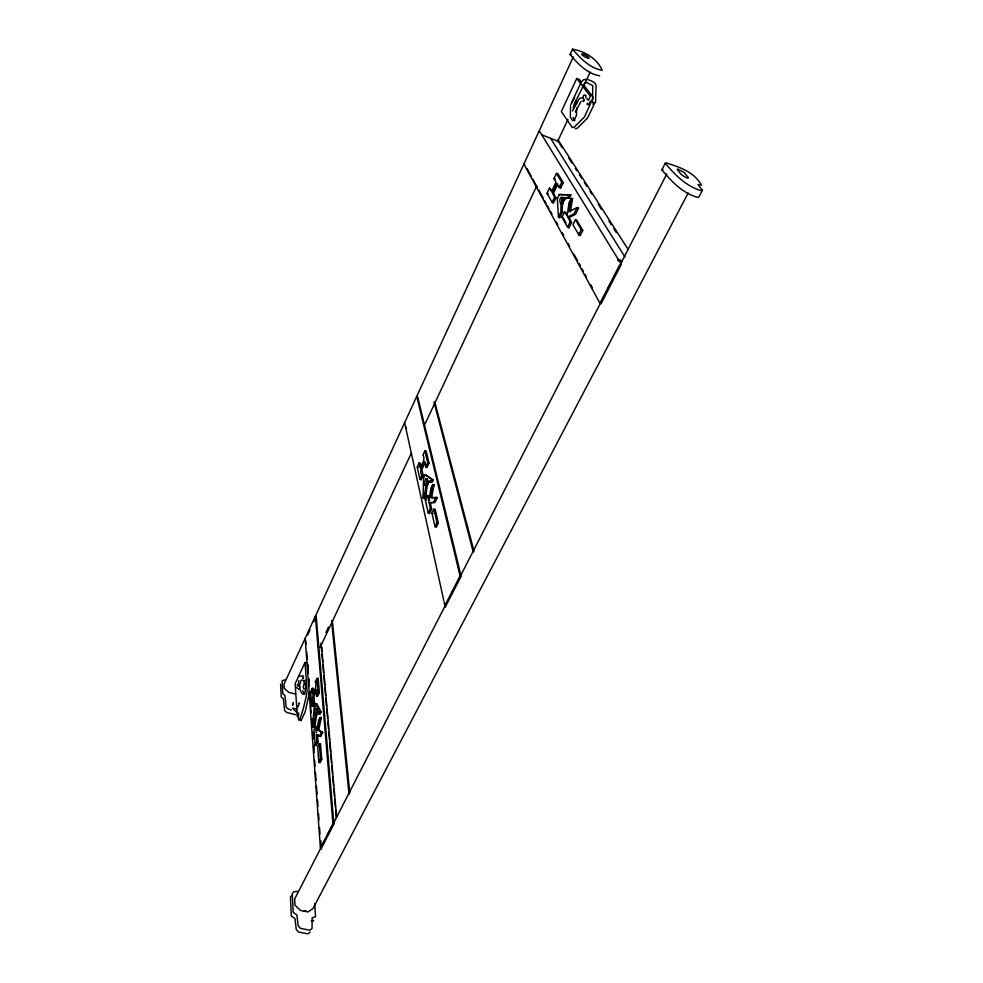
<?xml version="1.0" encoding="UTF-8"?>
<svg xmlns="http://www.w3.org/2000/svg" width="983" height="983" viewBox="0 0 983 983"><rect width="100%" height="100%" fill="white"/><g stroke="black" fill="none" stroke-linecap="round" stroke-linejoin="round"><path stroke-width="1.47" d="M587.195 103.068L587.183 104.345L588.264 104.776L590.586 101.175L591.336 101.605L584.529 116.866L574.293 127.151L572.303 127.569L561.342 111.558L576.738 78.493L579.552 79.672L581.371 82.031M570.533 105.672L570.361 117.124L572.708 120.7L574.514 119.693L576.431 115.441L576.64 107.872M422.985 497.865C426.708 494.744 423.648 476.595 431.942 482.506L433.184 479.913L425.234 474.654L423.599 478.07L422.985 497.865L424.177 498.553C428.096 493.196 424.889 486.057 429.952 480.994M426.696 485.651L427.138 478.856M424.177 498.553L424.263 495.665M595.538 102.687L596.091 85.877L595.293 83.678L593.204 81.786L587.723 79.439L583.632 79.648L581.162 82.277L571.553 102.797M592.528 101.851L592.737 85.668L587.035 82.646L584.873 82.756L574.269 104.087M312.533 726.842C314.769 726.72 315.051 705.155 318.811 713.855L320.053 714.174L321.085 712.036L316.809 703.656L315.641 703.545L314.277 706.372L312.533 726.842L313.651 727.42C317.03 722.652 314.56 716.288 318.738 711.729M316.354 713.769L316.882 708.227M571.59 222.465L569.12 217.698L575.608 214.22L578.668 207.966L577.119 207.524L574.133 213.655L567.769 217.071L570.189 221.753L571.59 222.465L568.887 227.995L567.547 227.171L561.969 217.255L564.561 211.91L565.827 212.414L567.67 215.633M298.279 714.371L297.345 716.681L295.158 683.689L305.049 662.456L307.458 663.07M435.936 497.226L433.528 502.166L429.116 502.559L430.357 508.666L428.232 513.028L429.473 513.704L431.635 509.255L430.37 503.026L434.879 502.62L437.337 497.595L430.357 497.496L432.741 484.607L434.056 484.717L431.598 497.828L437.337 497.595M309.424 692.474L305.135 711.999L300.97 720.797L300.589 719.888M570.337 211.935L572.597 198.566L571.197 198.32L568.997 202.744L567.154 216.014L564.561 211.91M571.197 198.32L569.01 211.628L577.119 207.524M322.731 732.421L321.453 732.114L319.475 736.169L316.428 734.571L316.87 741.514L315.125 745.102L316.268 745.667L318.062 742.018L317.607 734.928L320.716 736.562L322.731 732.421L318.787 729.914L321.355 717.467L320.114 717.455L318.664 720.33L316.305 732.937L315.715 726.425L316.87 726.621L317.067 729.251M320.114 717.455L317.607 729.791L321.453 732.114M573.372 106.828L576.136 100.254M585.647 97.354L586.04 95.609L584.394 94.872L582.98 96.162L583.632 99.209M304.963 680.211L303.243 686.933L303.772 688.972M298.783 680.531L298.168 685.95L297.161 684.954L299.827 687.019M570.742 104.751L574.686 97.686M313.651 920.321L313.38 921.022L311.218 920.924M594.518 102.49L593.007 104.517M599.655 75.814C586.839 73.516 577.992 63.858 570.054 54.532L572.524 49.15C587.551 51.866 598.205 60.811 602.247 70.334C589.481 67.962 580.548 58.415 572.524 49.15M573.322 56.891L284.038 684.119L284.247 688.333L288.805 692.413L295.035 693.937M307.581 635.079L310.038 629.747M313.737 621.748L316.194 616.427L315.383 616.206L332.942 823.729L320.421 848.108L321.085 848.931L333.913 823.938L316.194 616.427M406.114 427.937L406.421 427.261M325.951 632.413L328.433 627.117M320.102 647.539L411.422 452.954M425.123 423.771L536.669 186.094M557.545 141.613L567.977 119.373M573.2 108.253L575.805 102.699M583.632 86.025L590.156 72.115M321.416 648.018L321.674 647.465L317.853 646.47M558.934 142.646L559.327 141.822L541.756 134.782M313.798 693.986L313.38 688.53L312.287 688.321L310.628 691.811L311.672 705.868L312.766 706.433L314.486 702.845L313.982 695.878L316.391 690.766M312.287 688.321C311.033 702.28 317.988 685.004 315.322 681.895L316.993 678.381L318.197 678.393L319.364 692.634L317.644 696.247L316.44 695.89C317.755 679.179 310.247 698.827 313.344 702.354L311.672 705.868M424.853 463.116L421.842 469.505L423.157 475.563L421.093 479.888L419.901 479.225L417.21 467.048L419.2 462.846L420.368 463.177L421.166 466.716M419.901 479.225L421.928 474.973C417.714 471.607 425.627 452.094 425.664 467.171L426.966 467.589L429.055 463.226L426.155 450.964L424.889 450.865L422.874 455.104C426.475 458.152 419.114 475.563 419.2 462.846M557.877 183.944L553.454 193.295L555.948 197.829L553.404 203.162L552.114 202.351L547.039 193.27L549.485 188.109L552.028 190.96M549.485 188.109L551.524 191.562L555.997 182.162L553.982 178.611L556.452 173.401L557.816 173.622L563.222 182.641L560.642 188.023L559.204 187.507L556.501 183.514L552.176 192.693L554.621 197.128L555.948 197.829M311.697 692.093L313.38 688.53M316.44 695.89L318.136 692.339L316.993 678.381M425.664 467.171L427.703 462.882L424.889 450.865M552.114 202.351L554.621 197.128M559.204 187.507L561.735 182.224L556.452 173.401M559.339 194.548L557.324 198.763L558.418 217.059L559.72 217.894L562.534 212.07C561.551 207.45 562.829 196.76 569.317 198.038L570.865 194.831L559.339 194.548L570.865 194.831M426.88 485.627L428.576 482.112M318.811 713.855L319.819 711.753L315.641 703.545M430.579 482.125L431.795 479.581L433.184 479.913M558.418 217.059L561.182 211.333C560.224 206.823 561.465 196.342 567.818 197.583L569.329 194.437M315.715 726.425L313.995 729.988L315.125 745.102M428.232 513.028L425.295 499.856L427.384 495.53L428.6 495.862L429.571 500.15M567.547 227.171L570.189 221.753M319.278 743.627L317.669 746.92L318.848 762.378L320.077 762.845L321.736 759.466L320.495 743.738L319.278 743.627L320.483 759.06L318.848 762.378M431.955 513.151L433.921 509.145L435.199 509.354L438.381 523.091L436.341 527.22L435.014 526.655L431.955 513.151L433.196 513.445M575.399 219.725L572.966 224.714L578.79 234.876L580.24 235.564L582.784 230.415L576.763 220.106L575.399 219.725L581.285 229.813L582.784 230.415M435.014 526.655L437.005 522.612L433.921 509.145M578.79 234.876L581.285 229.813M571.479 200.827L572.597 198.566M432.741 484.607L430.972 488.133L428.785 501.133L427.384 495.53M432.852 487.113L434.056 484.717M319.88 720.404L321.355 717.467M661.878 169.838L665.245 163.264L666.388 162.981C679.831 167.122 694.207 172.074 701.506 185.185L698.028 184.497L702.39 190.37L698.852 197.067L697.131 197.264C682.214 192.766 671.45 181.4 661.878 169.838L663.046 169.543M320.851 840.797L321.085 848.931M460.069 575.952L444.574 606.13L445.238 607.187L461.125 576.247L417.628 396.665L416.767 396.382L460.069 575.952L461.125 576.247M621.305 264.378L601.105 303.698L599.962 303.292L619.634 264.943L621.305 264.378L539.9 131.759L538.598 132.213M325.508 838.917L294.667 899.003L294.961 905.11L300.479 910.491L307.962 911.941L312.95 908.624L688.137 193.049M326.909 836.189L445.36 605.393M451.664 593.105L453.065 590.365M456.579 583.546L601.657 300.859M603.058 298.119L604.459 295.392M607.973 288.56L610.775 283.104M620.58 263.985L666.843 173.856M572.499 110.944L579.466 98.361L583.3 97.759M575.338 112.013L581.076 101.274M298.709 712.945C296.534 737.533 308.035 692.229 307.003 690.091L305.049 662.456M584.652 99.861L583.361 101.605L582.808 100.844M592.933 103.043L594.273 102.822L593.572 105.636L587.453 118.071L577.181 128.331L575.178 128.736M292.025 895.427L290.427 897.074L291.312 916.021L294.998 918.577L296.239 929.427L298.635 932.081L307.998 933.85L310.124 932.056M298.611 703.558L299.287 702.906L298.119 706.912L298.033 705.573M588.67 100.241L590.279 96.113L576.738 78.493M591.582 101.458L593.204 97.329L583.189 84.378M304.214 911.008L305.86 910.762M702.39 190.37L700.682 190.542C685.79 185.996 674.928 174.741 665.245 163.264M285.389 679.708L282.146 680.801L282.76 693.679L284.898 695.35L286.164 707.158L288.412 709.185L291.398 709.898M298.906 676.12L303.587 675.948M564.107 198.062L561.797 198.308L561.969 203.051M297.665 891.397L293.88 891.79L292.283 893.449L293.192 912.359L296.891 914.927L298.156 925.753L300.552 928.419L309.928 930.201L312.053 928.407L312.103 917.864L315.568 916.697L314.72 903.623M315.322 681.895L316.489 681.981M570.054 54.532L571.406 54.643M292.541 708.165L296.866 709.05M314.277 706.372L315.42 706.544M332.942 823.729L333.913 823.938M319.819 711.753L321.085 712.036M318.136 692.339L319.364 692.634M295.76 714.702L286.839 712.564L284.591 710.525L283.35 698.692L281.212 697.033L280.61 684.131M553.982 178.611L555.297 178.943M427.703 462.882L429.055 463.226M331.541 620.494L332.352 620.703L349.825 793.072M561.735 182.224L563.222 182.641M316.428 734.571L317.607 734.928M567.818 197.583L569.317 198.038M320.483 759.06L321.736 759.466M425.295 499.856L426.462 500.261M437.005 522.612L438.381 523.091M429.116 502.559L430.37 503.026M417.21 467.048L418.328 467.466M622.288 260.925L618.258 259.414L617.742 260.409L621.784 261.92M524.811 164.468L523.89 164.1L599.962 303.292M316.87 741.514L318.062 742.018M313.344 702.354L314.486 702.845M314.376 723.021L315.531 723.525M430.357 508.666L431.635 509.255M567.769 217.071L569.12 217.698M421.928 474.973L423.157 475.563M425.209 493.245L426.462 493.835M561.969 217.255L563.185 217.87L566.036 222.932M547.039 193.27L548.207 193.884M561.182 211.333L562.534 212.07M425.234 474.654L431.795 479.581M296.018 687.08L298.734 689.218M293.475 709.247L296.866 712.417M586.63 98.325L588.289 100.18M574.846 120.823L573.175 117.468M302.666 690.865L304.828 694.145M558.025 139.783L628.223 249.547M559.757 143.936L562.215 147.782M568.764 158.054L572.032 163.19M575.313 168.326L576.947 170.895M579.405 174.741L581.862 178.599M584.32 182.445L586.777 186.303M590.058 191.439L591.692 194.007M598.242 204.28L601.522 209.416M608.895 220.966L611.352 224.824M613.81 228.67L616.267 232.529M550.566 138.308L624.967 257.018M559.376 185.873L560.642 188.023M578.754 232.971L580.24 235.564M303.317 678.393L302.592 677.127L302.899 677.963M527.011 168.486L531.41 176.51M532.872 179.189L537.283 187.225M538.745 189.903L543.144 197.939M544.619 200.618L546.081 203.297M547.543 205.963L549.018 208.642M550.48 211.32L551.954 213.999M556.353 222.035L557.816 224.714M562.227 232.75L563.689 235.416M568.088 243.452L569.562 246.131M573.961 254.167L577.623 260.864M579.098 263.542L580.56 266.209M582.034 268.887L583.497 271.566M584.959 274.245L586.433 276.923M590.832 284.959L592.294 287.638M404.627 422.702L443.775 600.49M434.842 402.256L473.99 551.242M433.982 401.973L473.351 552.421M576.333 99.934L576.579 103.633M444.07 601.829L445.238 607.187M331.689 622.018L349.026 794.387M321.674 647.465L336.641 817.143M320.974 643.017L321.687 651.078M321.957 654.137L322.621 661.78M322.891 664.84L323.567 672.483M323.837 675.542L324.648 684.721M324.906 687.781L325.582 695.423M325.852 698.483L326.528 706.126M326.798 709.185L327.597 718.364M327.867 721.411L328.543 729.067M328.814 732.126L329.477 739.769M329.747 742.829L330.558 751.995M330.829 755.055L331.492 762.697M331.762 765.757L332.438 773.4M332.709 776.459L333.507 785.638M333.778 788.698L334.453 796.341M334.724 799.4L335.4 807.043M335.658 810.103L336.333 817.745M307.937 664.926L308.158 667.985M308.945 678.688L309.166 681.747M309.952 692.45L310.186 695.509M311.869 718.45L312.09 721.51M312.877 732.212L313.098 735.272M313.884 745.974L314.105 749.034M306.106 644.074L305.185 638.299L320.421 848.108M306.659 651.717L307.224 659.372M307.568 664.52L308.207 673.244M308.625 679.069L309.166 686.331M309.682 693.027L310.124 699.146M310.689 706.789L311.132 712.908M311.586 719.028L312.139 726.683M312.594 732.802L313.036 738.921M313.602 746.564L314.044 752.683M314.609 760.338L315.051 766.457M315.494 772.577L316.059 780.219M316.501 786.339L317.067 793.994M317.509 800.113L317.964 806.232M318.517 813.875L318.971 819.994M319.524 827.649L319.979 833.768M425.639 479.077C421.326 494.154 432.176 477.689 425.639 479.077M305.357 688.751C305.283 700.695 298.132 690.103 299.926 684.377C301.302 673.883 307.003 684.598 305.357 688.751M315.617 708.374C311.316 722.665 320.347 709.443 315.617 708.374M563.8 197.681C561.821 214.343 556.059 193.872 563.8 197.681M293.413 702.648L292.725 704.995L293.413 702.648M688.247 177.444L687.916 178.12L686.122 177.616L681.416 174.679L677.275 169.654L677.643 169.015L684.057 172.406L688.247 177.444M584.037 54.52L582.317 53.918A9.56 1.401 25.8 0 0 584.725 56.83L588.51 58.439A9.584 1.401 25.7 0 0 586.077 55.515L584.037 54.52"/></g></svg>
